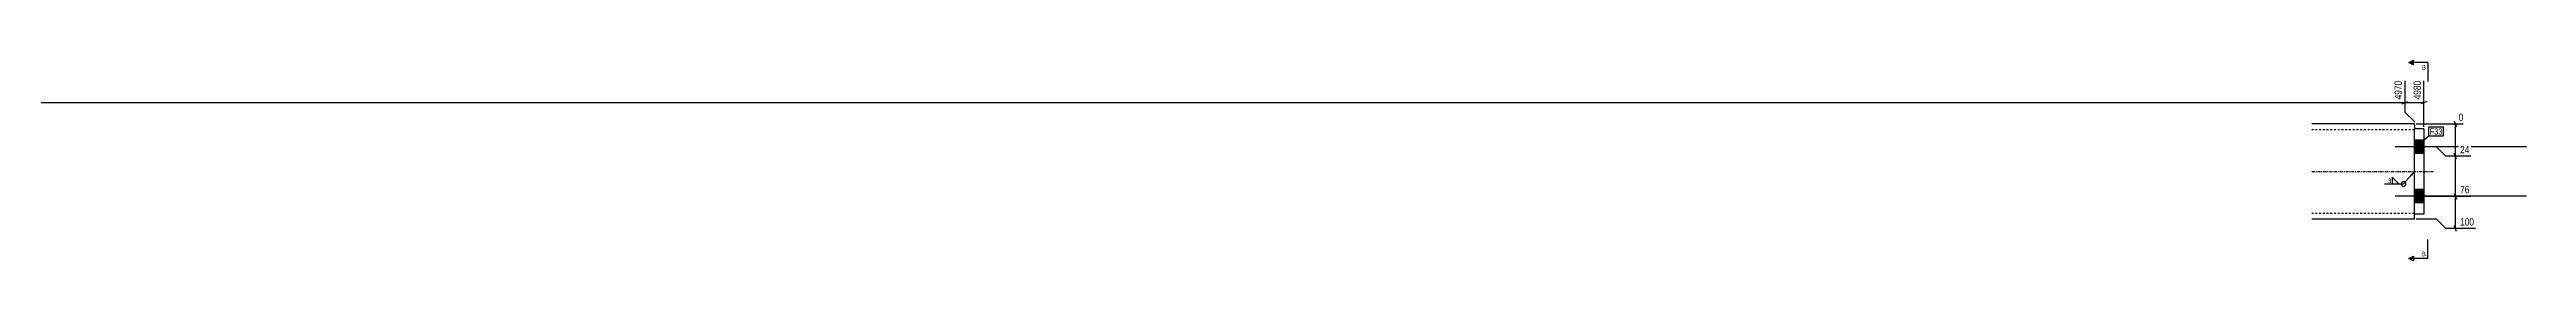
# Model space of a CAD drawing. Header units: millimetres. Extents: x 37 to 35777, y 5 to 1633.
# Drawn here: x 33180 to 35777, y 5 to 216 of the extents above; entities that cross this region are included whole.
import ezdxf

# ---------------------------------------------------------------- set-up
doc = ezdxf.new("R2010")
doc.units = ezdxf.units.MM
doc.linetypes.add('DXK_LINE_DOT2', pattern=[3.9198, 1.9599, -1.9599])
doc.linetypes.add('DXK_LINE_DOT3', pattern=[5.9187, 2.979, -0.9799, 0.9799, -0.9799])
for name, color, linetype in [('MÅLSÆTNING', 7, 'Continuous'), ('STÅL', 7, 'Continuous'), ('TEKST', 7, 'Continuous')]:
    doc.layers.add(name, color=color, linetype=linetype)
doc.styles.add('Arial', font='ARIAL.TTF', dxfattribs={"height": 0.2})
doc.styles.add('Arial Narrow', font='ARIALN.TTF', dxfattribs={"height": 0.2})

msp = doc.modelspace()

# ---------------------------------------------------------------- hatches: boundary and pattern name
at = {"layer": 'STÅL', "linetype": 'Continuous'}
for points in [[(35659.7, 131.9), (35659.7, 117.9), (35669.7, 117.9), (35669.7, 131.9)], [(35659.7, 79.9), (35659.7, 65.9), (35669.7, 65.9), (35669.7, 79.9)]]:
    msp.add_hatch(color=96, dxfattribs=at).paths.add_polyline_path(points)
at = {"layer": 'TEKST', "linetype": 'Continuous'}
msp.add_hatch(color=3, dxfattribs=at).paths.add_polyline_path([(35655.5, 95.9), (35659.7, 98.9), (35657.4, 94.3)])

# ---------------------------------------------------------------- linework, layer by layer
at = {"layer": 'MÅLSÆTNING', "color": 7, "linetype": 'Continuous'}
for p, q in [((35649.7, 194.3), (35649.7, 161.4)), ((35669.7, 145.9), (35669.7, 194.3)), ((32625.1, 171.4), (35649.7, 171.4)), ((35646.7, 170.2), (35652.7, 172.6)), ((35649.7, 161.4), (35659.7, 151.4)), ((35672.7, 172.6), (35666.7, 170.2)), ((35659.7, 151.4), (35659.7, 150.9)), ((35659.7, 151.4), (35659.7, 150.9)), ((35661.7, 148.9), (35711, 148.9)), ((35701.5, 151.9), (35703.9, 145.9)), ((35702.7, 114.9), (35702.7, 148.9)), ((35682.7, 124.9), (35661.7, 124.9)), ((35682.7, 124.9), (35661.7, 124.9)), ((35692.7, 114.9), (35682.7, 124.9)), ((35692.7, 114.9), (35682.7, 124.9)), ((35718.8, 114.9), (35692.7, 114.9)), ((35718.8, 114.9), (35692.7, 114.9)), ((35703.9, 111.9), (35701.5, 117.9)), ((35703.9, 111.9), (35701.5, 117.9)), ((35702.7, 72.9), (35702.7, 114.9)), ((35661.7, 72.9), (35718.8, 72.9)), ((35661.7, 72.9), (35718.8, 72.9)), ((35701.5, 75.9), (35703.9, 69.9)), ((35701.5, 75.9), (35703.9, 69.9)), ((35702.7, 38.9), (35702.7, 72.9)), ((35682.7, 48.9), (35661.7, 48.9)), ((35692.7, 38.9), (35682.7, 48.9)), ((35723.7, 38.9), (35692.7, 38.9)), ((35703.9, 35.9), (35701.5, 41.9))]:
    msp.add_line(p, q, dxfattribs=at)
at = {"layer": 'STÅL', "color": 2, "linetype": 'Continuous'}
for p, q in [((35659.7, 148.9), (35552.2, 148.9)), ((35659.7, 147.9), (35659.7, 148.9)), ((35659.7, 147.9), (35659.7, 143.9)), ((35659.7, 53.9), (35659.7, 143.9)), ((35669.7, 143.9), (35659.7, 143.9)), ((35669.7, 143.9), (35669.7, 53.9)), ((35669.7, 53.9), (35659.7, 53.9)), ((35659.7, 48.9), (35659.7, 53.9)), ((35659.7, 48.9), (35552.2, 48.9))]:
    msp.add_line(p, q, dxfattribs=at)
at = {"layer": 'STÅL', "color": 7, "linetype": 'DXK_LINE_DOT2'}
for p, q in [((35659.7, 142.9), (35552.2, 142.9)), ((35659.7, 55.3), (35659.7, 143.9)), ((35659.7, 54.9), (35552.2, 54.9)), ((35659.7, 54.9), (35659.7, 55.3)), ((35659.7, 53.9), (35659.7, 54.9))]:
    msp.add_line(p, q, dxfattribs=at)
at = {"layer": 'STÅL', "color": 96, "linetype": 'Continuous'}
for p, q in [((35669.7, 131.9), (35659.7, 131.9)), ((35777.2, 124.9), (35639.7, 124.9)), ((35669.7, 117.9), (35659.7, 117.9)), ((35669.7, 79.9), (35659.7, 79.9)), ((35777.2, 72.9), (35639.7, 72.9)), ((35669.7, 65.9), (35659.7, 65.9))]:
    msp.add_line(p, q, dxfattribs=at)
at = {"layer": 'STÅL', "color": 7, "linetype": 'DXK_LINE_DOT3'}
msp.add_line((35552.2, 98.9), (35679.7, 98.9), dxfattribs=at)
at = {"layer": 'TEKST', "color": 3, "linetype": 'Continuous'}
msp.add_line((35659.7, 98.9), (35648.4, 85.8), dxfattribs=at)
msp.add_arc((35648.4, 85.8), 2.5, 270, 90, dxfattribs=at)

# ---------------------------------------------------------------- wipeouts: each hides what was drawn before it
at = {"color": 0, "linetype": 'Continuous'}
msp.add_wipeout([(35671.7, 9.8), (35671.7, 14.8), (35667.3, 14.8), (35667.3, 9.8)], dxfattribs=at).dxf.layer = 'TEKST'

# ---------------------------------------------------------------- next in the draw order: hatches: boundary and pattern name
at = {"layer": 'TEKST', "linetype": 'Continuous'}
msp.add_hatch(color=30, dxfattribs=at).paths.add_polyline_path([(35658.7, 9.8), (35658.7, 7.3), (35653.7, 7.3)])

# ---------------------------------------------------------------- next in the draw order: linework, layer by layer
at = {"layer": 'TEKST', "color": 7, "linetype": 'Continuous'}
for q in [(35673.7, 27.3), (35653.7, 7.3)]:
    msp.add_line((35673.7, 7.3), q, dxfattribs=at)
at = {"layer": 'TEKST', "color": 30, "linetype": 'Continuous'}
for p, q in [((35653.7, 7.3), (35658.7, 9.8)), ((35658.7, 4.8), (35653.7, 7.3)), ((35658.7, 9.8), (35658.7, 4.8))]:
    msp.add_line(p, q, dxfattribs=at)

# ---------------------------------------------------------------- next in the draw order: texts
at = {"layer": 'TEKST', "color": 3, "linetype": 'Continuous', "style": 'Arial'}
msp.add_text('B', height=4.78, dxfattribs=at).set_placement((35667.3, 9.8))

# ---------------------------------------------------------------- next in the draw order: wipeouts: each hides what was drawn before it
at = {"color": 0, "linetype": 'Continuous'}
for points in [[(35648.1, 195.9), (35636.9, 195.9), (35636.9, 173.2), (35648.1, 173.2)], [(35712.6, 150.5), (35712.6, 161.7), (35704.5, 161.7), (35704.5, 150.5)], [(35718.9, 116.5), (35718.9, 127.7), (35706, 127.7), (35706, 116.5)], [(35718.9, 74.5), (35718.9, 85.7), (35706, 85.7), (35706, 74.5)], [(35723.8, 40.5), (35723.8, 51.7), (35706, 51.7), (35706, 40.5)]]:
    msp.add_wipeout(points, dxfattribs=at).dxf.layer = 'MÅLSÆTNING'
at = {"color": 0}
for points in [[(35689.1, 137.6), (35689.1, 144.6), (35675.9, 144.6), (35675.9, 137.6)], [(35635.3, 86.4), (35635.3, 92.2), (35631.5, 92.2), (35631.5, 86.4)]]:
    msp.add_wipeout(points, dxfattribs=at).dxf.layer = 'TEKST'

# ---------------------------------------------------------------- next in the draw order: linework, layer by layer
at = {"layer": 'MÅLSÆTNING', "color": 7, "linetype": 'Continuous'}
for p, q in [((35649.7, 194.3), (35649.7, 161.4)), ((35646.7, 170.2), (35652.7, 172.6)), ((35649.7, 171.4), (35669.7, 171.4)), ((35649.7, 161.4), (35659.7, 151.4))]:
    msp.add_line(p, q, dxfattribs=at)
at = {"layer": 'TEKST', "color": 3, "linetype": 'Continuous'}
for p, q in [((35628.4, 85.8), (35648.4, 85.8)), ((35643.5, 85.8), (35636.3, 92.9)), ((35636.3, 92.9), (35636.3, 85.8)), ((35636.3, 85.8), (35643.5, 85.8))]:
    msp.add_line(p, q, dxfattribs=at)
msp.add_arc((35648.4, 85.8), 2.5, 90, 270, dxfattribs=at)

# ---------------------------------------------------------------- next in the draw order: texts
at = {"layer": 'MÅLSÆTNING', "color": 3, "linetype": 'Continuous', "style": 'Arial Narrow'}
msp.add_text('4970', height=7.64, rotation=90.0002, dxfattribs=at).set_placement((35646.5, 174.8))
for s, p in [('0', (35706.1, 152.1)), ('24', (35707.6, 118.1)), ('76', (35707.6, 76.1)), ('100', (35707.6, 42.1))]:
    msp.add_text(s, height=7.64, dxfattribs=at).set_placement(p)
at = {"layer": 'TEKST', "color": 3, "style": 'Arial Narrow'}
msp.add_text('3', height=4.77, dxfattribs=at).set_placement((35631.9, 86.8))

# ---------------------------------------------------------------- next in the draw order: wipeouts: each hides what was drawn before it
at = {"color": 0}
msp.add_wipeout([(35689.1, 137.6), (35689.1, 144.6), (35675.9, 144.6), (35675.9, 137.6)], dxfattribs=at).dxf.layer = 'TEKST'

# ---------------------------------------------------------------- next in the draw order: linework, layer by layer
at = {"layer": 'TEKST', "color": 7, "linetype": 'Continuous'}
for p, q in [((35662, 125.6), (35674.7, 136.4)), ((35674.7, 145.8), (35690.3, 145.8)), ((35674.7, 136.4), (35674.7, 145.8)), ((35674.7, 136.4), (35690.3, 136.4)), ((35690.3, 136.4), (35690.3, 145.8))]:
    msp.add_line(p, q, dxfattribs=at)

# ---------------------------------------------------------------- next in the draw order: texts
at = {"layer": 'TEKST', "color": 3, "style": 'Arial Narrow'}
msp.add_text('F33', height=6.68, dxfattribs=at).set_placement((35675.9, 137.6))

# ---------------------------------------------------------------- next in the draw order: wipeouts: each hides what was drawn before it
at = {"color": 0, "linetype": 'Continuous'}
msp.add_wipeout([(35668.1, 195.9), (35656.9, 195.9), (35656.9, 173.2), (35668.1, 173.2)], dxfattribs=at).dxf.layer = 'MÅLSÆTNING'

# ---------------------------------------------------------------- next in the draw order: texts
at = {"layer": 'MÅLSÆTNING', "color": 3, "linetype": 'Continuous', "style": 'Arial Narrow'}
msp.add_text('4980', height=7.64, rotation=90.0002, dxfattribs=at).set_placement((35666.5, 174.8))

# ---------------------------------------------------------------- next in the draw order: wipeouts: each hides what was drawn before it
at = {"color": 0, "linetype": 'Continuous'}
msp.add_wipeout([(35671.7, 206.2), (35671.7, 211.2), (35667.3, 211.2), (35667.3, 206.2)], dxfattribs=at).dxf.layer = 'TEKST'

# ---------------------------------------------------------------- next in the draw order: hatches: boundary and pattern name
at = {"layer": 'TEKST', "linetype": 'Continuous'}
msp.add_hatch(color=30, dxfattribs=at).paths.add_polyline_path([(35658.7, 213.7), (35658.7, 211.2), (35653.7, 213.7)])

# ---------------------------------------------------------------- next in the draw order: linework, layer by layer
at = {"layer": 'TEKST', "color": 30, "linetype": 'Continuous'}
for p, q in [((35653.7, 213.7), (35658.7, 216.2)), ((35653.7, 213.7), (35658.7, 211.2)), ((35658.7, 211.2), (35658.7, 216.2))]:
    msp.add_line(p, q, dxfattribs=at)
at = {"layer": 'TEKST', "color": 7, "linetype": 'Continuous'}
for q in [(35653.7, 213.7), (35673.7, 193.7)]:
    msp.add_line((35673.7, 213.7), q, dxfattribs=at)

# ---------------------------------------------------------------- next in the draw order: texts
at = {"layer": 'TEKST', "color": 3, "linetype": 'Continuous', "style": 'Arial'}
msp.add_text('B', height=4.78, dxfattribs=at).set_placement((35667.3, 206.2))

doc.saveas('drawing.dxf')
